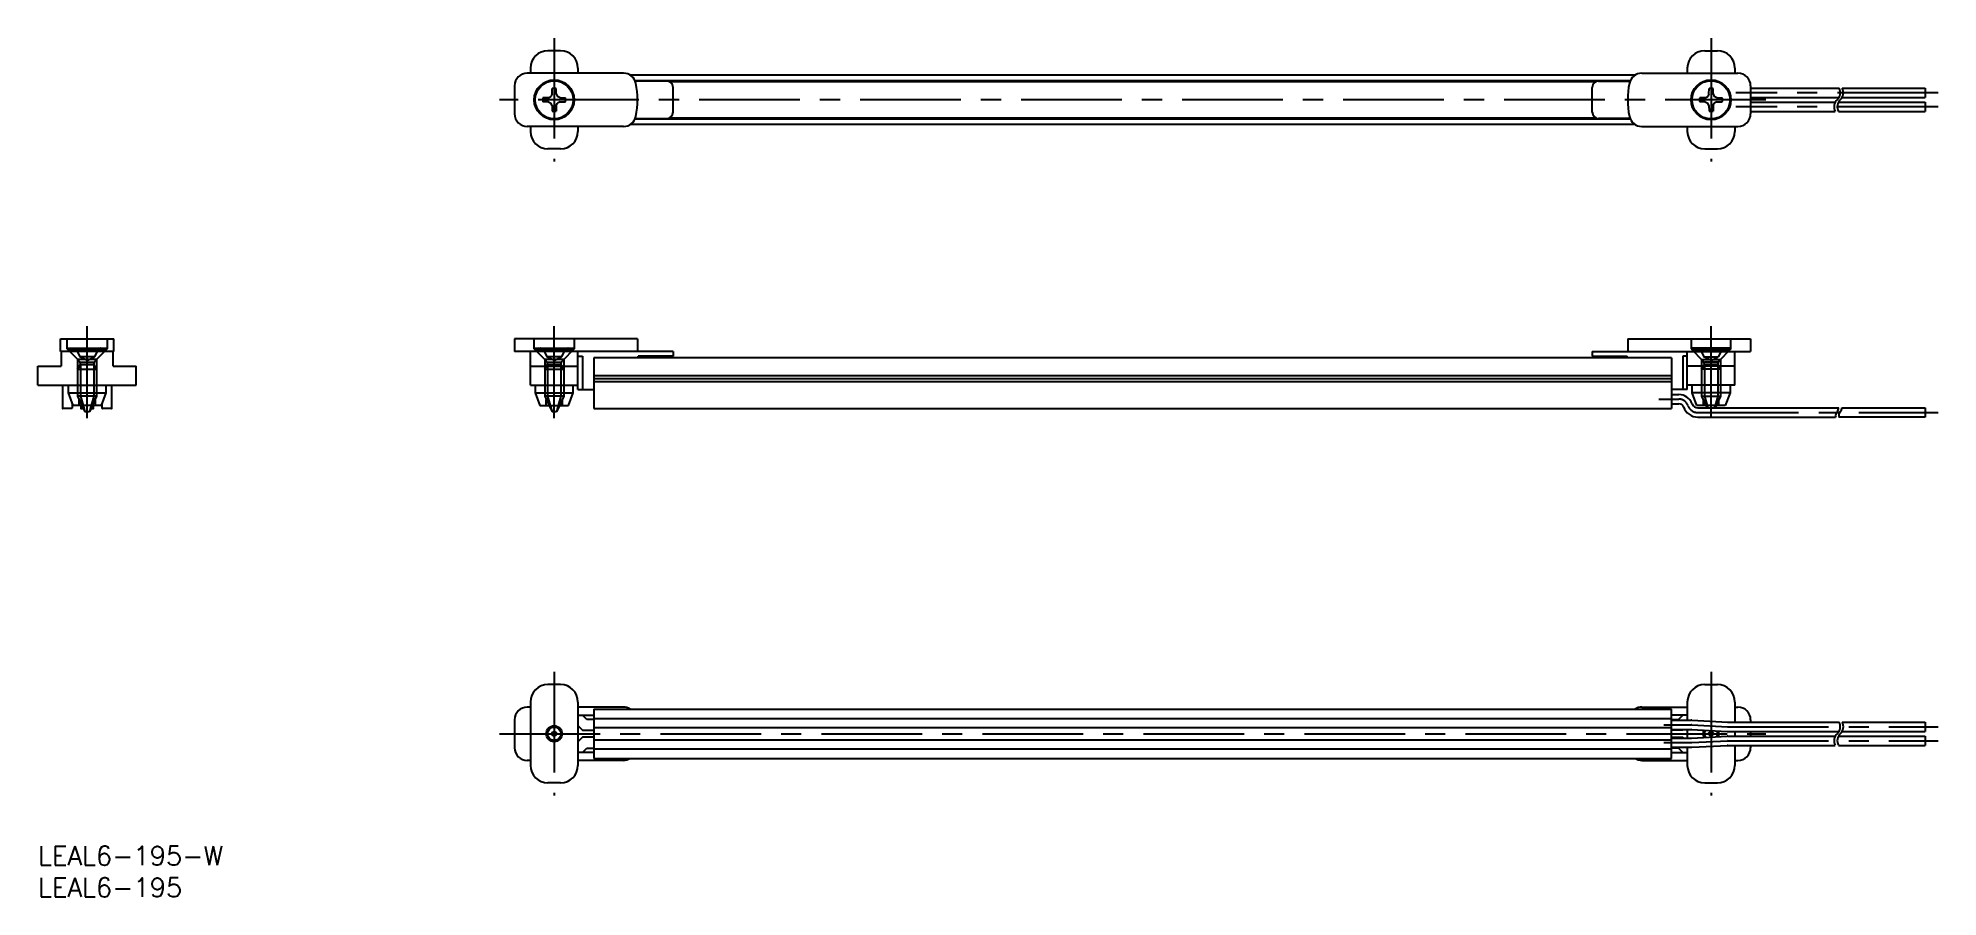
# Model space of a CAD drawing. Extents: x 0 to 300, y -8 to 128.
import ezdxf

# ---------------------------------------------------------------- set-up
doc = ezdxf.new("R2010")
doc.units = 0
doc.header["$LTSCALE"] = 0.5
doc.linetypes.add('CENTER', pattern=[50.8, 31.75, -6.35, 6.35, -6.35])
doc.linetypes.add('DASHED', pattern=[19.05, 12.7, -6.35])
for name, color, linetype in [('MSM_CENTER', 1, 'CENTER'), ('MSM_CONTINUOUS', 7, 'CONTINUOUS'), ('MSM_DASHED', 4, 'DASHED'), ('MSM_NARROW', 5, 'CONTINUOUS'), ('MSM_PART_NUMBER', 7, 'CONTINUOUS')]:
    doc.layers.add(name, color=color, linetype=linetype)
doc.styles.get("Standard").update_dxf_attribs({"font": 'txt.shx', "height": 3, "bigfont": 'bigfont.shx'})

# ---------------------------------------------------------------- blocks, each defined once
blk = doc.blocks.new('*U7')
at = {"layer": 'MSM_PART_NUMBER'}
blk.add_text('LEAL6-195-W', height=3, dxfattribs=at).set_placement((0, -3))
blk = doc.blocks.new('*U8')
at = {"layer": 'MSM_PART_NUMBER'}
blk.add_text('LEAL6-195', height=3, dxfattribs=at).set_placement((0, -8))

msp = doc.modelspace()

# ---------------------------------------------------------------- linework, layer by layer
at = {"layer": 'MSM_CENTER'}
for p, q in [((81.44, 127.5), (81.44, 108)), ((263.94, 127.5), (263.94, 108)), ((272.59, 117.75), (72.79, 117.75)), ((299.75, 118.85), (267.83, 118.85)), ((299.75, 116.65), (267.83, 116.65)), ((7.75, 67.55), (7.75, 82.05)), ((81.44, 67.55), (81.44, 82.05)), ((263.94, 67.55), (263.94, 82.05)), ((255.69, 70.53), (258.88, 70.53)), ((261.88, 68.43), (299.75, 68.43)), ((81.44, 27.5), (81.44, 8)), ((263.94, 27.5), (263.94, 8)), ((256.47, 19.15), (260.81, 19.15)), ((260.89, 19.15), (266.53, 18.85)), ((266.61, 18.85), (299.75, 18.85)), ((72.79, 17.75), (272.59, 17.75)), ((256.47, 16.35), (260.81, 16.35)), ((260.89, 16.35), (266.53, 16.65)), ((266.61, 16.65), (299.75, 16.65))]:
    msp.add_line(p, q, dxfattribs=at)
for centre, radius, start, end in [((258.88, 69.05), 1.48, 20.1252, 90), ((261.88, 70.15), 1.73, 200.1252, 270), ((260.81, 17.55), 1.6, 87, 90), ((266.61, 20.45), 1.6, 267, 270), ((260.81, 17.95), 1.6, 270, 273), ((266.61, 15.05), 1.6, 90, 93)]:
    msp.add_arc(centre, radius, start, end, dxfattribs=at)
at = {"layer": 'MSM_CONTINUOUS'}
for p, q in [((82.44, 125.5), (80.45, 125.5)), ((262.95, 125.5), (264.94, 125.5)), ((75.19, 119.95), (75.19, 115.55)), ((92.37, 121.95), (77.19, 121.95)), ((77.69, 122.75), (77.69, 121.95)), ((85.19, 122.75), (85.19, 121.95)), ((251.97, 121.65), (93.42, 121.65)), ((251.19, 120.75), (94.2, 120.75)), ((99.19, 120.7), (94.22, 120.7)), ((99.51, 120.65), (245.88, 120.65)), ((246.19, 120.7), (251.17, 120.7)), ((253.02, 121.95), (268.19, 121.95)), ((260.19, 122.75), (260.19, 121.95)), ((267.69, 122.75), (267.69, 121.95)), ((270.19, 119.95), (270.19, 115.55)), ((80.52, 118.08), (79.67, 118.07)), ((80.52, 117.42), (79.67, 117.43)), ((80.52, 118.08), (80.92, 118.27)), ((80.52, 117.42), (80.92, 117.23)), ((81.11, 118.67), (80.92, 118.27)), ((81.11, 116.83), (80.92, 117.23)), ((81.11, 118.67), (81.13, 119.52)), ((81.77, 118.67), (81.76, 119.52)), ((81.77, 118.67), (81.96, 118.27)), ((81.77, 116.83), (81.96, 117.23)), ((82.37, 118.08), (81.96, 118.27)), ((82.37, 117.42), (81.96, 117.23)), ((82.37, 118.08), (83.22, 118.07)), ((82.37, 117.42), (83.22, 117.43)), ((100.19, 115.8), (100.19, 119.7)), ((245.19, 115.8), (245.19, 119.7)), ((263.02, 118.08), (262.17, 118.07)), ((263.02, 117.42), (262.17, 117.43)), ((263.02, 118.08), (263.42, 118.27)), ((263.02, 117.42), (263.42, 117.23)), ((263.61, 118.67), (263.42, 118.27)), ((263.61, 116.83), (263.42, 117.23)), ((263.61, 118.67), (263.63, 119.52)), ((264.27, 118.67), (264.26, 119.52)), ((264.27, 118.67), (264.46, 118.27)), ((264.27, 116.83), (264.46, 117.23)), ((264.87, 118.08), (264.46, 118.27)), ((264.87, 117.42), (264.46, 117.23)), ((264.87, 118.08), (265.72, 118.07)), ((264.87, 117.42), (265.72, 117.43)), ((270.19, 119.57), (284.14, 119.57)), ((270.19, 118.12), (284.14, 118.12)), ((270.19, 117.37), (283.54, 117.37)), ((284.04, 117.37), (297.75, 117.37)), ((284.64, 119.57), (297.75, 119.57)), ((284.64, 118.12), (297.75, 118.12)), ((297.75, 119.57), (297.75, 118.12)), ((297.75, 117.37), (297.75, 115.92)), ((81.11, 116.83), (81.13, 115.98)), ((81.77, 116.83), (81.76, 115.98)), ((94.2, 114.75), (251.19, 114.75)), ((94.22, 114.8), (99.19, 114.8)), ((245.88, 114.85), (99.51, 114.85)), ((251.17, 114.8), (246.19, 114.8)), ((263.61, 116.83), (263.63, 115.98)), ((264.27, 116.83), (264.26, 115.98)), ((270.19, 115.92), (283.54, 115.92)), ((284.04, 115.92), (297.75, 115.92)), ((92.37, 113.55), (77.19, 113.55)), ((77.69, 113.55), (77.69, 112.75)), ((85.19, 113.55), (85.19, 112.75)), ((251.97, 113.85), (93.42, 113.85)), ((253.02, 113.55), (268.19, 113.55)), ((260.19, 113.55), (260.19, 112.75)), ((267.69, 113.55), (267.69, 112.75)), ((82.44, 110), (80.45, 110)), ((262.95, 110), (264.94, 110)), ((3.55, 80.05), (11.95, 80.05)), ((3.55, 78.05), (3.55, 80.05)), ((11.95, 78.05), (3.55, 78.05)), ((3.65, 78.05), (3.65, 75.75)), ((11.85, 75.75), (11.85, 78.05)), ((11.95, 78.05), (11.95, 80.05)), ((94.59, 80.05), (75.19, 80.05)), ((75.19, 80.05), (75.19, 78.05)), ((100.19, 78.05), (75.19, 78.05)), ((77.69, 72.75), (77.69, 78.05)), ((85.19, 72.05), (85.19, 78.05)), ((94.59, 80.05), (94.59, 78.05)), ((100.19, 78.05), (100.19, 77.3)), ((245.19, 78.05), (270.19, 78.05)), ((245.19, 78.05), (245.19, 77.3)), ((250.79, 80.05), (270.19, 80.05)), ((250.79, 80.05), (250.79, 78.05)), ((260.19, 72.05), (260.19, 78.05)), ((267.69, 72.75), (267.69, 78.05)), ((270.19, 80.05), (270.19, 78.05)), ((0, 75.75), (3.65, 75.75)), ((0, 72.75), (0, 75.75)), ((11.85, 75.75), (15.5, 75.75)), ((15.5, 72.75), (15.5, 75.75)), ((77.69, 75.75), (85.19, 75.75)), ((85.19, 77.3), (85.88, 77.3)), ((85.88, 77.3), (85.88, 72.05)), ((257.69, 77.05), (87.69, 77.05)), ((87.69, 77.05), (87.69, 69.05)), ((100.19, 77.3), (94.69, 77.3)), ((94.69, 77.05), (94.69, 77.3)), ((245.19, 77.3), (250.69, 77.3)), ((250.69, 77.05), (250.69, 77.3)), ((257.69, 77.05), (257.69, 69.05)), ((259.5, 77.3), (259.5, 72.05)), ((260.19, 77.3), (259.5, 77.3)), ((267.69, 75.75), (260.19, 75.75)), ((0, 72.75), (15.5, 72.75)), ((3.85, 72.75), (3.85, 69.1)), ((4.75, 72.75), (4.75, 71.53)), ((10.75, 71.53), (10.75, 72.75)), ((11.65, 69.1), (11.65, 72.75)), ((77.69, 72.75), (85.19, 72.75)), ((78.44, 72.75), (78.44, 71.53)), ((84.44, 71.53), (84.44, 72.75)), ((85.19, 72.05), (87.69, 72.05)), ((87.69, 74.28), (257.69, 74.28)), ((257.69, 73.76), (87.69, 73.76)), ((257.69, 73.24), (87.69, 73.24)), ((260.19, 72.05), (257.69, 72.05)), ((267.69, 72.75), (260.19, 72.75)), ((260.94, 71.53), (260.94, 72.75)), ((266.94, 72.75), (266.94, 71.53)), ((5.32, 69.05), (3.9, 69.05)), ((4.75, 71.53), (5.5, 69.55)), ((4.75, 71.53), (10.75, 71.53)), ((5.37, 69.89), (5.37, 69.1)), ((10, 69.55), (5.5, 69.55)), ((6.75, 69.55), (6.75, 69.1)), ((6.8, 69.05), (7.17, 69.05)), ((6.93, 69.55), (7.4, 68.55)), ((8.57, 69.55), (8.1, 68.55)), ((8.33, 69.05), (8.7, 69.05)), ((8.75, 69.1), (8.75, 69.55)), ((10, 69.55), (10.75, 71.53)), ((10.13, 69.1), (10.13, 69.89)), ((11.6, 69.05), (10.18, 69.05)), ((78.44, 71.53), (79.19, 69.55)), ((78.44, 71.53), (84.44, 71.53)), ((79.19, 69.55), (83.69, 69.55)), ((80.63, 69.55), (81.09, 68.55)), ((82.26, 69.55), (81.79, 68.55)), ((83.69, 69.55), (84.44, 71.53)), ((87.69, 69.05), (257.69, 69.05)), ((257.69, 71.25), (258.88, 71.25)), ((257.69, 69.8), (258.88, 69.8)), ((266.94, 71.53), (260.94, 71.53)), ((261.69, 69.55), (260.94, 71.53)), ((266.19, 69.55), (261.69, 69.55)), ((261.88, 69.15), (284.08, 69.15)), ((263.13, 69.55), (263.31, 69.15)), ((264.76, 69.55), (264.57, 69.15)), ((266.94, 71.53), (266.19, 69.55)), ((284.58, 69.15), (297.75, 69.15)), ((297.75, 69.15), (297.75, 67.7)), ((8.1, 68.55), (7.4, 68.55)), ((81.79, 68.55), (81.09, 68.55)), ((261.88, 67.7), (283.59, 67.7)), ((297.75, 67.7), (284.09, 67.7)), ((82.44, 25.5), (80.45, 25.5)), ((262.95, 25.5), (264.94, 25.5)), ((77.69, 21.95), (77.19, 21.95)), ((77.69, 22.75), (77.69, 12.75)), ((85.19, 22.75), (85.19, 12.75)), ((92.37, 21.95), (85.19, 21.95)), ((87.69, 21.65), (87.69, 13.85)), ((87.69, 21.65), (257.69, 21.65)), ((253.02, 21.95), (260.19, 21.95)), ((257.69, 13.85), (257.69, 21.65)), ((260.19, 22.75), (260.19, 19.88)), ((267.69, 22.75), (267.69, 19.58)), ((267.69, 21.95), (268.19, 21.95)), ((75.19, 19.95), (75.19, 15.55)), ((85.19, 20.7), (87.69, 20.7)), ((85.19, 19.03), (85.92, 18.3)), ((86.58, 20), (85.88, 20.7)), ((85.92, 18.3), (87.69, 18.3)), ((87.69, 20), (86.58, 20)), ((257.69, 20.13), (87.69, 20.13)), ((87.69, 18.75), (257.69, 18.75)), ((260.19, 20.7), (257.69, 20.7)), ((257.69, 20), (258.8, 20)), ((257.69, 19.88), (260.81, 19.88)), ((257.69, 18.43), (260.81, 18.43)), ((259.47, 18.3), (257.69, 18.3)), ((258.8, 20), (259.5, 20.7)), ((259.59, 18.43), (259.47, 18.3)), ((260.19, 18.43), (260.19, 17.08)), ((260.85, 18.42), (266.49, 18.13)), ((260.93, 19.87), (266.57, 19.58)), ((266.61, 19.58), (284.14, 19.58)), ((266.61, 18.13), (284.14, 18.13)), ((267.69, 18.13), (267.69, 17.37)), ((270.19, 19.95), (270.19, 19.58)), ((270.19, 18.13), (270.19, 17.37)), ((284.64, 19.58), (297.75, 19.58)), ((284.64, 18.13), (297.75, 18.13)), ((297.75, 19.58), (297.75, 18.13)), ((85.92, 17.2), (85.19, 16.47)), ((85.88, 14.8), (86.58, 15.5)), ((87.69, 17.2), (85.92, 17.2)), ((86.58, 15.5), (87.69, 15.5)), ((257.69, 16.75), (87.69, 16.75)), ((87.69, 15.37), (257.69, 15.37)), ((257.69, 17.2), (259.47, 17.2)), ((257.69, 17.08), (260.81, 17.08)), ((257.69, 15.63), (260.81, 15.63)), ((258.8, 15.5), (257.69, 15.5)), ((259.5, 14.8), (258.8, 15.5)), ((259.47, 17.2), (259.59, 17.08)), ((260.19, 15.63), (260.19, 12.75)), ((260.85, 17.08), (266.49, 17.37)), ((260.93, 15.63), (266.57, 15.92)), ((266.61, 17.37), (283.54, 17.37)), ((266.61, 15.92), (283.54, 15.92)), ((267.69, 15.92), (267.69, 12.75)), ((270.19, 15.92), (270.19, 15.55)), ((284.04, 17.37), (297.75, 17.37)), ((284.04, 15.92), (297.75, 15.92)), ((297.75, 17.37), (297.75, 15.92)), ((77.69, 13.55), (77.19, 13.55)), ((87.69, 14.8), (85.19, 14.8)), ((92.37, 13.55), (85.19, 13.55)), ((87.69, 13.85), (257.69, 13.85)), ((253.02, 13.55), (260.19, 13.55)), ((257.69, 14.8), (260.19, 14.8)), ((267.69, 13.55), (268.19, 13.55)), ((82.44, 10), (80.45, 10)), ((262.95, 10), (264.94, 10))]:
    msp.add_line(p, q, dxfattribs=at)
for centre, radius in [((81.44, 117.75), 3.15), ((81.44, 117.75), 3), ((263.94, 117.75), 3.15), ((263.94, 117.75), 3), ((81.44, 17.75), 1.25), ((81.44, 17.75), 0.35), ((263.94, 17.75), 0.35)]:
    msp.add_circle(centre, radius, dxfattribs=at)
for centre, radius, start, end in [((80.45, 122.75), 2.75, 90, 180), ((82.44, 122.75), 2.75, 0, 90), ((262.95, 122.75), 2.75, 90, 180), ((264.94, 122.75), 2.75, 0, 90), ((77.19, 119.95), 2, 90, 180), ((92.37, 119.95), 2, 11.8091, 90), ((81.84, 117.75), 12.75, 348.1909, 11.8091), ((99.19, 119.7), 1, 360, 90), ((246.19, 119.7), 1, 90, 180), ((263.54, 117.75), 12.75, 168.1909, 191.8091), ((253.02, 119.95), 2, 90, 168.1909), ((268.19, 119.95), 2, 0, 90), ((81.44, 117.75), 1.8, 169.8876, 190.1124), ((81.44, 117.75), 1.8, 79.8876, 100.1124), ((81.44, 117.75), 1.8, 349.8876, 10.1124), ((263.94, 117.75), 1.8, 169.8876, 190.1124), ((263.94, 117.75), 1.8, 79.8876, 100.1124), ((263.94, 117.75), 1.8, 349.8876, 10.1124), ((77.19, 115.55), 2, 180, 270), ((81.44, 117.75), 1.8, 259.8876, 280.1124), ((92.37, 115.55), 2, 270, 348.1909), ((99.19, 115.8), 1, 270, 0), ((246.19, 115.8), 1, 180, 270), ((253.02, 115.55), 2, 191.8091, 270), ((263.94, 117.75), 1.8, 259.8876, 280.1124), ((268.19, 115.55), 2, 270, 0), ((80.45, 112.75), 2.75, 180, 270), ((82.44, 112.75), 2.75, 270, 0), ((262.95, 112.75), 2.75, 180, 270), ((264.94, 112.75), 2.75, 270, 0), ((3.9, 69.1), 0.05, 180, 270), ((5.32, 69.1), 0.05, 270, 0), ((6.8, 69.1), 0.05, 180, 270), ((8.7, 69.1), 0.05, 270, 0), ((10.18, 69.1), 0.05, 180, 270), ((11.6, 69.1), 0.05, 270, 0), ((258.88, 69.05), 2.2, 20.1252, 90), ((258.88, 69.05), 0.75, 20.1252, 90), ((261.88, 70.15), 2.45, 200.1252, 270), ((261.88, 70.15), 1, 200.1252, 270), ((80.45, 22.75), 2.75, 90, 180), ((82.44, 22.75), 2.75, 0, 90), ((262.95, 22.75), 2.75, 90, 180), ((264.94, 22.75), 2.75, 0, 90), ((77.19, 19.95), 2, 90, 180), ((92.37, 19.95), 2, 58.2117, 90), ((253.02, 19.95), 2, 90, 121.7883), ((268.19, 19.95), 2, 0, 90), ((260.81, 17.55), 2.33, 87, 90), ((260.81, 17.55), 0.875, 87, 90), ((263.94, 17.75), 1.25, 152.8684, 207.1316), ((263.94, 17.75), 1.25, 338.8684, 21.1316), ((266.61, 20.45), 2.33, 267, 270), ((266.61, 20.45), 0.875, 267, 270), ((77.19, 15.55), 2, 180, 270), ((260.81, 17.95), 0.875, 270, 273), ((260.81, 17.95), 2.33, 270, 273), ((266.61, 15.05), 2.33, 90, 93), ((266.61, 15.05), 0.875, 90, 93), ((268.19, 15.55), 2, 270, 0), ((80.45, 12.75), 2.75, 180, 270), ((82.44, 12.75), 2.75, 270, 0), ((92.37, 15.55), 2, 270, 301.7883), ((253.02, 15.55), 2, 238.2117, 270), ((262.95, 12.75), 2.75, 180, 270), ((264.94, 12.75), 2.75, 270, 0)]:
    msp.add_arc(centre, radius, start, end, dxfattribs=at)
at = {"layer": 'MSM_DASHED'}
for p, q in [((4.6, 78.45), (4.6, 80.05)), ((6.47, 76.58), (4.6, 78.45)), ((10.9, 78.45), (4.6, 78.45)), ((4.75, 78.55), (10.75, 78.55)), ((4.75, 78.55), (4.75, 78.3)), ((4.75, 78.3), (10.75, 78.3)), ((6.12, 78.22), (6.6, 77.23)), ((9.38, 78.22), (8.89, 77.23)), ((10.9, 78.45), (9.03, 76.58)), ((10.75, 78.3), (10.75, 78.55)), ((10.9, 80.05), (10.9, 78.45)), ((78.29, 78.45), (78.29, 80.05)), ((80.16, 76.58), (78.29, 78.45)), ((84.59, 78.45), (78.29, 78.45)), ((78.44, 78.55), (84.44, 78.55)), ((78.44, 78.55), (78.44, 78.3)), ((78.44, 78.3), (84.44, 78.3)), ((79.81, 78.22), (80.3, 77.23)), ((83.08, 78.22), (82.59, 77.23)), ((84.59, 78.45), (82.73, 76.58)), ((84.44, 78.3), (84.44, 78.55)), ((84.59, 80.05), (84.59, 78.45)), ((260.79, 80.05), (260.79, 78.45)), ((260.79, 78.45), (262.66, 76.58)), ((260.79, 78.45), (267.09, 78.45)), ((266.94, 78.55), (260.94, 78.55)), ((260.94, 78.3), (260.94, 78.55)), ((266.94, 78.3), (260.94, 78.3)), ((262.31, 78.22), (262.8, 77.23)), ((265.58, 78.22), (265.09, 77.23)), ((265.23, 76.58), (267.09, 78.45)), ((266.94, 78.55), (266.94, 78.3)), ((267.09, 78.45), (267.09, 80.05)), ((9.25, 76.8), (6.25, 76.8)), ((6.25, 76.8), (6.25, 71.02)), ((6.25, 75.24), (6.7, 76.02)), ((6.25, 75.24), (9.25, 75.24)), ((8.89, 77.23), (6.6, 77.23)), ((7.75, 76.62), (6.6, 77.23)), ((6.7, 76.35), (8.8, 76.35)), ((6.7, 76.02), (8.8, 76.02)), ((6.7, 76.02), (6.7, 71.02)), ((7.75, 76.62), (8.89, 77.23)), ((9.25, 75.24), (8.8, 76.02)), ((8.8, 76.02), (8.8, 71.02)), ((9.25, 76.8), (9.25, 71.02)), ((82.94, 76.8), (79.94, 76.8)), ((79.94, 76.8), (79.94, 71.02)), ((79.94, 75.24), (80.39, 76.02)), ((79.94, 75.24), (82.94, 75.24)), ((81.44, 76.62), (80.3, 77.23)), ((82.59, 77.23), (80.3, 77.23)), ((80.39, 76.35), (82.49, 76.35)), ((80.39, 76.02), (82.49, 76.02)), ((80.39, 76.02), (80.39, 71.02)), ((81.44, 76.62), (82.59, 77.23)), ((82.94, 75.24), (82.49, 76.02)), ((82.49, 76.02), (82.49, 71.02)), ((82.94, 76.8), (82.94, 71.02)), ((262.44, 76.8), (265.44, 76.8)), ((262.44, 76.8), (262.44, 71.02)), ((262.44, 75.24), (262.89, 76.02)), ((265.44, 75.24), (262.44, 75.24)), ((263.94, 76.62), (262.8, 77.23)), ((262.8, 77.23), (265.09, 77.23)), ((264.99, 76.35), (262.89, 76.35)), ((264.99, 76.02), (262.89, 76.02)), ((262.89, 76.02), (262.89, 71.02)), ((263.94, 76.62), (265.09, 77.23)), ((265.44, 75.24), (264.99, 76.02)), ((264.99, 76.02), (264.99, 71.02)), ((265.44, 76.8), (265.44, 71.02)), ((9.25, 71.02), (6.25, 71.02)), ((6.25, 71.02), (6.93, 69.55)), ((6.5, 69.55), (6.5, 70.48)), ((6.7, 71.02), (7.12, 69.55)), ((8.8, 71.02), (8.38, 69.55)), ((9.25, 71.02), (8.57, 69.55)), ((9, 70.48), (9, 69.55)), ((82.94, 71.02), (79.94, 71.02)), ((79.94, 71.02), (80.63, 69.55)), ((80.19, 69.55), (80.19, 70.48)), ((80.39, 71.02), (80.81, 69.55)), ((82.49, 71.02), (82.08, 69.55)), ((82.94, 71.02), (82.26, 69.55)), ((82.69, 70.48), (82.69, 69.55)), ((262.44, 71.02), (265.44, 71.02)), ((262.44, 71.02), (263.13, 69.55)), ((262.69, 70.48), (262.69, 69.55)), ((262.89, 71.02), (263.31, 69.55)), ((264.99, 71.02), (264.58, 69.55)), ((265.44, 71.02), (264.76, 69.55)), ((265.19, 69.55), (265.19, 70.48))]:
    msp.add_line(p, q, dxfattribs=at)
for centre, radius, start, end in [((5.58, 77.95), 0.6, 26.3, 90), ((9.92, 77.95), 0.6, 90, 153.7), ((79.27, 77.95), 0.6, 26.3, 90), ((83.62, 77.95), 0.6, 90, 153.7), ((261.77, 77.95), 0.6, 26.3, 90), ((266.12, 77.95), 0.6, 90, 153.7), ((5.9, 76.02), 0.8, 0, 45), ((9.6, 76.02), 0.8, 135, 180), ((79.59, 76.02), 0.8, 0, 45), ((83.29, 76.02), 0.8, 135, 180), ((262.09, 76.02), 0.8, 0, 45), ((265.79, 76.02), 0.8, 135, 180)]:
    msp.add_arc(centre, radius, start, end, dxfattribs=at)
at = {"layer": 'MSM_NARROW'}
for p, q in [((7.12, 69.55), (7.4, 68.55)), ((8.38, 69.55), (8.1, 68.55)), ((80.81, 69.55), (81.09, 68.55)), ((82.08, 69.55), (81.79, 68.55)), ((263.31, 69.55), (263.42, 69.15)), ((264.58, 69.55), (264.46, 69.15))]:
    msp.add_line(p, q, dxfattribs=at)
msp.add_circle((81.44, 17.75), 1.05, dxfattribs=at)
for centre, radius, start, end in [((284.83, 116.65), 1.48, 131.9692, 209.343), ((282.85, 118.85), 1.48, 311.9692, 29.343), ((285.33, 116.65), 1.48, 131.9692, 209.343), ((283.35, 118.85), 1.48, 311.9692, 29.343), ((283.34, 69.1), 0.739, 311.8755, 3.8814), ((283.84, 69.1), 0.739, 311.8755, 3.8814), ((284.33, 68), 0.739, 131.8755, 203.9628), ((284.83, 68), 0.739, 131.8755, 203.9628), ((263.94, 17.75), 1.05, 147.8756, 212.1244), ((263.94, 17.75), 1.05, 333.8756, 26.1244), ((282.85, 18.85), 1.48, 311.9692, 29.343), ((283.35, 18.85), 1.48, 311.9692, 29.343), ((284.83, 16.65), 1.48, 131.9692, 209.343), ((285.33, 16.65), 1.48, 131.9692, 209.343)]:
    msp.add_arc(centre, radius, start, end, dxfattribs=at)

# ---------------------------------------------------------------- block references
at = {"layer": 'MSM_CONTINUOUS'}
for name in ['*U7', '*U8']:
    msp.add_blockref(name, (0, 0), dxfattribs=at)

doc.saveas('drawing.dxf')
